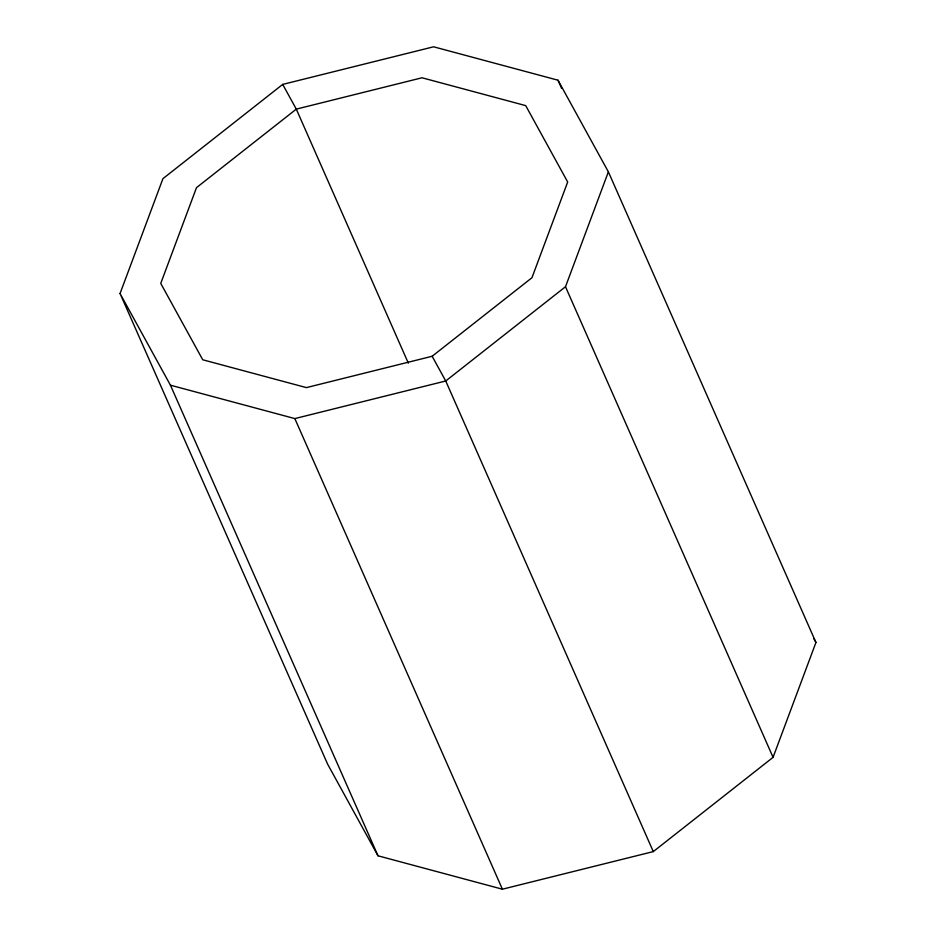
<?xml version="1.0" encoding="UTF-8"?>
<svg xmlns="http://www.w3.org/2000/svg" width="936" height="936" viewBox="0 0 936 936"><rect width="100%" height="100%" fill="white"/><g stroke="black" fill="none" stroke-linecap="round" stroke-linejoin="round"><path stroke-width="1.4" d="M120.054 293.541L162.934 178.659L282.707 84.404L433.602 46.8L557.996 80.203L608.377 171.85L815.946 642.459L773.066 757.341L653.293 851.596L502.398 889.2L378.004 855.797L327.623 764.15L120.054 293.541L170.434 385.187L378.004 855.797M170.434 385.187L294.84 418.591L445.735 380.987L565.496 286.732L608.377 171.85M432.151 356.265L531.952 277.735L567.684 181.994L525.704 105.616L422.042 77.782L296.291 109.126L196.49 187.656L160.746 283.409L202.738 359.775L306.4 387.609L432.151 356.265L445.735 380.987L653.293 851.596M813.84 638.633L815.946 642.459M282.707 84.404L296.291 109.126L408.33 363.145M557.996 80.203L561.541 88.218M565.496 286.732L773.066 757.341M294.84 418.591L502.398 889.2"/></g></svg>
